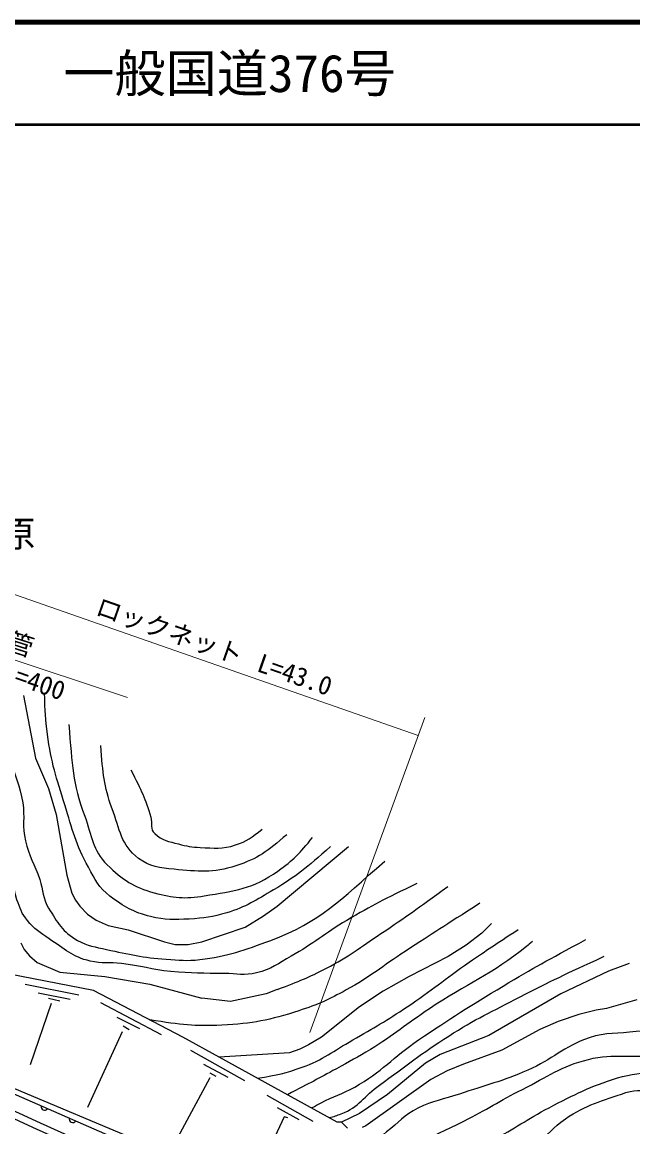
# Model space of a CAD drawing. Units: millimetres, scale not verified. Extents: x 40000 to 680000, y 20000 to 380000.
# Drawn here: x 212709 to 272386, y 272090 to 380000 of the extents above; entities that cross this region are included whole.
import ezdxf
from ezdxf.enums import TextEntityAlignment as Align

# ---------------------------------------------------------------- set-up
doc = ezdxf.new("R2010")
doc.units = ezdxf.units.MM
doc.header["$LTSCALE"] = 1000
doc.linetypes.add('CHAIN', pattern=[18.5, 12, -1.5, 3.5, -1.5])
for name, color, linetype, lineweight in [('M-BGD', 7, 'Continuous', 25), ('M-BMK', 2, 'CHAIN', 13), ('M-STR-HTXT', 7, 'Continuous', 13), ('M-TTL', 2, 'Continuous', 140), ('M-TTL-LINE', 7, 'Continuous', 50)]:
    doc.layers.add(name, color=color, linetype=linetype, lineweight=lineweight)
doc.layers.add('M-BMK-HTXT', color=7, linetype='Continuous')
doc.layers.add('M-TTL-TXT', color=7, linetype='Continuous')
doc.styles.add('ＭＳ ゴシック', font='')
doc.styles.get('ＭＳ ゴシック').set_extended_font_data('MS Gothic')

msp = doc.modelspace()

# ---------------------------------------------------------------- linework, layer by layer
at = {"layer": 'M-BGD'}
for p, q in [((212836, 314212), (214021, 308116)), ((214021, 308116), (215291, 305153)), ((215291, 305153), (216053, 302613)), ((216053, 302613), (217069, 296686)), ((237643, 293638), (244586, 299480)), ((217069, 296686), (217577, 294908)), ((217577, 294908), (217916, 294231)), ((217916, 294231), (218339, 293638)), ((218339, 293638), (219101, 292876)), ((236289, 292707), (237643, 293638)), ((219101, 292876), (219948, 292284)), ((234511, 291606), (236289, 292707)), ((219948, 292284), (221133, 291776)), ((221133, 291776), (223081, 291352)), ((230277, 290167), (234511, 291606)), ((258556, 291945), (257625, 291014)), ((223081, 291352), (226637, 290167)), ((257625, 291014), (256101, 289828)), ((212582, 290082), (212921, 289405)), ((212921, 289405), (213429, 288812)), ((226637, 290167), (227653, 289913)), ((227653, 289913), (228923, 289913)), ((228923, 289913), (230277, 290167)), ((256101, 289828), (254323, 288728)), ((219694, 285426), (202083, 288812)), ((213429, 288812), (214191, 288135)), ((214191, 288135), (216392, 287204)), ((254323, 288728), (250513, 286780)), ((216392, 287204), (220795, 286780)), ((269986, 287288), (265329, 285087)), ((272018, 288050), (269986, 287288)), ((213005, 286018), (218255, 285002)), ((220795, 286780), (225197, 286018)), ((225197, 286018), (230277, 284664)), ((250513, 286780), (247973, 285341)), ((214275, 285172), (217408, 284579)), ((228415, 280854), (219694, 285426)), ((236543, 285087), (233071, 284325)), ((237643, 285510), (236543, 285087)), ((247973, 285341), (245687, 283817)), ((265329, 285087), (258302, 281023)), ((215545, 284156), (213513, 278144)), ((215291, 284664), (216392, 284410)), ((220371, 284240), (226298, 281108)), ((233071, 284325), (230277, 284664)), ((245687, 283817), (241961, 280854)), ((272780, 284494), (269817, 283648)), ((221980, 282801), (224181, 281700)), ((267107, 283055), (265075, 282378)), ((268801, 283478), (267107, 283055)), ((269817, 283648), (268801, 283478)), ((222573, 281954), (223165, 281616)), ((265075, 282378), (263297, 281616)), ((222488, 281362), (219101, 273996)), ((231971, 278906), (228415, 280854)), ((241961, 280854), (240691, 280092)), ((258302, 281023), (253561, 279160)), ((263297, 281616), (259572, 279584)), ((229177, 279584), (234426, 276620)), ((239845, 279668), (238829, 279330)), ((240691, 280092), (239845, 279668)), ((259572, 279584), (255847, 278229)), ((238829, 279330), (231971, 278906)), ((243485, 272556), (231971, 278906)), ((253561, 279160), (252121, 278314)), ((230447, 278229), (232817, 276959)), ((231039, 277382), (231632, 277044)), ((252121, 278314), (248396, 275266)), ((254238, 277552), (252629, 276705)), ((255847, 278229), (254238, 277552)), ((231039, 276874), (227907, 271032)), ((252629, 276705), (246302, 272185)), ((236627, 275181), (241115, 272641)), ((248396, 275266), (245687, 273403)), ((238321, 273064), (235781, 267646)), ((237643, 273996), (239760, 272810)), ((238659, 272980), (238321, 273064)), ((245687, 273403), (243909, 272556)), ((243909, 272556), (243485, 272556)), ((243909, 272556), (244501, 271964)), ((246302, 272185), (245941, 272048))]:
    msp.add_line(p, q, dxfattribs=at)
for points in [[(190706, 286016), (211087, 275682), (222336, 270762), (229624, 268037), (240459, 264662), (251009, 262087), (260555, 260303), (269820, 259185), (277388, 258626)], [(190948, 286376), (211966, 275851), (224048, 270756), (229981, 268584), (236452, 266461), (242723, 264598), (247520, 263369)]]:
    msp.add_lwpolyline(points, dxfattribs=at)
for centre, radius, start, end in [((343301, 554961), 311152, 241.02876, 249.75533), ((368989, 610205), 371394, 241.67548, 249.03533), ((214909, 274070), 354, 165.17234, 327.57752), ((217658, 272867), 354, 165.17234, 327.57752)]:
    msp.add_arc(centre, radius, start, end, dxfattribs=at)
for points, knots in [([(251291, 295880), (247984, 294248), (247032, 293800), (244422, 292252), (242258, 290969), (241206, 289986), (239004, 288770), (237717, 288059), (237049, 287464), (235618, 287125), (234423, 286842), (233702, 287066), (232474, 287077), (230432, 287094), (229282, 287072), (227250, 287270), (225346, 287456), (224314, 287824), (222413, 288044), (221227, 288181), (220528, 288011), (219366, 288286), (217630, 288696), (216830, 289466), (215351, 290463), (214450, 291069), (213901, 291404), (213223, 292252), (212668, 292945), (212492, 293444), (212207, 294284), (211649, 295926), (212009, 296994), (211626, 298686), (211371, 299812), (211137, 300420), (210852, 301540), (210198, 304116), (209767, 305549), (209304, 308166), (208818, 310920), (208747, 311919), (208482, 315277)], [0, 0, 0, 0, 1, 1, 1, 2, 2, 2, 3, 3, 3, 4, 4, 4, 5, 5, 5, 6, 6, 6, 7, 7, 7, 8, 8, 8, 9, 9, 9, 10, 10, 10, 11, 11, 11, 12, 12, 12, 13, 13, 13, 14, 14, 14, 14]), ([(210465, 314551), (210889, 311452), (210974, 310537), (211578, 308021), (211982, 306339), (212488, 305463), (212767, 303755), (213002, 302320), (212691, 301455), (213029, 300040), (213394, 298511), (213919, 297753), (214432, 296267), (214806, 295182), (214695, 294435), (215302, 293462), (216178, 292059), (216670, 291092), (218124, 290307), (219145, 289755), (219827, 289670), (220962, 289425), (223215, 288938), (224487, 288618), (226788, 288479), (228071, 288402), (228802, 288277), (230077, 288436), (232857, 288783), (234381, 289313), (237000, 290307), (241952, 292187), (243623, 294124), (248136, 298046)], [0, 0, 0, 0, 1, 1, 1, 2, 2, 2, 3, 3, 3, 4, 4, 4, 5, 5, 5, 6, 6, 6, 7, 7, 7, 8, 8, 8, 9, 9, 9, 10, 10, 10, 11, 11, 11, 11]), ([(242847, 299465), (240400, 297366), (239623, 296615), (237258, 295235), (235545, 294236), (234596, 293579), (232700, 292999), (231316, 292576), (230490, 292477), (229045, 292397), (227567, 292316), (226696, 292267), (225262, 292634), (223577, 293065), (222669, 293582), (221284, 294633), (220194, 295461), (219864, 296253), (219199, 297450), (217960, 299680), (217633, 301118), (216877, 303555), (216060, 306189), (215545, 307677), (215200, 310413), (215001, 311992), (214939, 312588), (214899, 314476)], [0, 0, 0, 0, 1, 1, 1, 2, 2, 2, 3, 3, 3, 4, 4, 4, 5, 5, 5, 6, 6, 6, 7, 7, 7, 8, 8, 8, 9, 9, 9, 9]), ([(217264, 311402), (217638, 307312), (217607, 305774), (218834, 302437), (219539, 300519), (219578, 299128), (221026, 297686), (222507, 296212), (223612, 295507), (225627, 294956), (227469, 294451), (228623, 294344), (230507, 294655), (233436, 295138), (235302, 295346), (237709, 297084), (239202, 298162), (239846, 298775), (241084, 300373)], [0, 0, 0, 0, 1, 1, 1, 2, 2, 2, 3, 3, 3, 4, 4, 4, 5, 5, 5, 6, 6, 6, 6]), ([(238569, 300631), (236683, 299040), (235768, 298290), (233603, 297595), (231351, 296871), (229911, 297026), (227557, 297256), (226141, 297394), (225204, 297456), (224074, 298320), (222375, 299619), (222245, 301149), (221510, 303157), (220666, 305465), (220621, 306559), (220398, 309349)], [0, 0, 0, 0, 1, 1, 1, 2, 2, 2, 3, 3, 3, 4, 4, 4, 5, 5, 5, 5]), ([(223348, 306979), (224354, 304869), (224761, 304229), (225283, 302335), (225453, 301716), (225196, 301171), (225670, 300739), (226401, 300071), (227033, 299970), (227992, 299723), (228807, 299512), (229279, 299412), (230120, 299384), (231464, 299340), (232281, 299194), (233555, 299626), (234678, 300008), (235158, 300360), (236167, 301174)], [0, 0, 0, 0, 1, 1, 1, 2, 2, 2, 3, 3, 3, 4, 4, 4, 5, 5, 5, 6, 6, 6, 6]), ([(237643, 285510), (239921, 286364), (240629, 286656), (242446, 287593), (244636, 288721), (245714, 289617), (247767, 290979), (250367, 292702), (251193, 293320), (254297, 295574)], [0, 0, 0, 0, 1, 1, 1, 2, 2, 2, 3, 3, 3, 3]), ([(257442, 293929), (253884, 291659), (252980, 291085), (250137, 289237), (247884, 287772), (246740, 286753), (244381, 285464), (242644, 284515), (241622, 284040), (239738, 283433), (236902, 282518), (235216, 282171), (232240, 282030), (229481, 281899), (228341, 282053), (225188, 282545)], [0, 0, 0, 0, 1, 1, 1, 2, 2, 2, 3, 3, 3, 4, 4, 4, 5, 5, 5, 5]), ([(235708, 276845), (237715, 277170), (238423, 277324), (240076, 277918), (242137, 278659), (243107, 279496), (245010, 280579), (247125, 281783), (248305, 282471), (250331, 283820), (252754, 285432), (253979, 286524), (256377, 288173), (258230, 289447), (258840, 289853), (261166, 291365)], [0, 0, 0, 0, 1, 1, 1, 2, 2, 2, 3, 3, 3, 4, 4, 4, 5, 5, 5, 5]), ([(240982, 273937), (241425, 274183), (241548, 274244), (241914, 274436), (243173, 275094), (243962, 275295), (245204, 275983), (247851, 277450), (248938, 278881), (251444, 280579), (254615, 282728), (256426, 283886), (259715, 285851), (262823, 287709), (263884, 288287), (267793, 290398)], [0, 0, 0, 0, 1, 1, 1, 2, 2, 2, 3, 3, 3, 4, 4, 4, 5, 5, 5, 5]), ([(262569, 290205), (262306, 289967), (262217, 289908), (261988, 289721), (258579, 286936), (256166, 286076), (252508, 283626), (250239, 282107), (249068, 281104), (246752, 279660), (245481, 278867), (244725, 278497), (243414, 277773), (241561, 276750), (240950, 276442), (238625, 275237)], [0, 0, 0, 0, 1, 1, 1, 2, 2, 2, 3, 3, 3, 4, 4, 4, 5, 5, 5, 5]), ([(242686, 272997), (243234, 273103), (243434, 273197), (243898, 273371), (245603, 274011), (246147, 275108), (247622, 276177), (250246, 278078), (251667, 279218), (254394, 280966), (257007, 282640), (258605, 283358), (261360, 284787), (264525, 286430), (265608, 286918), (269583, 288753)], [0, 0, 0, 0, 1, 1, 1, 2, 2, 2, 3, 3, 3, 4, 4, 4, 5, 5, 5, 5]), ([(247649, 266310), (252890, 268160), (254568, 268610), (258683, 270773), (260886, 271931), (261986, 272823), (264198, 273965), (266724, 275270), (268156, 276030), (270873, 276868), (273593, 277707), (275364, 277175), (278056, 278101), (279830, 278711), (280554, 279695), (282337, 280278), (284596, 281016), (285990, 280952), (288359, 281148), (291269, 281390), (292948, 280841), (295832, 281294), (297917, 281621), (299105, 281869), (301056, 282672), (303565, 283704), (304963, 284366), (307224, 285865), (308792, 286904), (309364, 287329), (311069, 288767)], [0, 0, 0, 0, 1, 1, 1, 2, 2, 2, 3, 3, 3, 4, 4, 4, 5, 5, 5, 6, 6, 6, 7, 7, 7, 8, 8, 8, 9, 9, 9, 10, 10, 10, 10]), ([(290624, 285822), (287122, 285192), (285881, 285109), (283079, 283935), (281652, 283338), (280984, 282701), (279523, 282194), (276990, 281314), (275364, 281731), (272703, 281396), (270907, 281169), (269823, 281371), (268108, 280791), (265598, 279942), (264537, 278685), (262110, 277623), (259580, 276516), (258045, 276198), (255434, 275301), (253849, 274756), (252878, 274655), (251371, 273922), (250026, 273268), (249511, 272511), (248324, 271600), (247432, 270916), (247152, 270700), (246044, 269843)], [0, 0, 0, 0, 1, 1, 1, 2, 2, 2, 3, 3, 3, 4, 4, 4, 5, 5, 5, 6, 6, 6, 7, 7, 7, 8, 8, 8, 9, 9, 9, 9]), ([(246279, 268577), (250879, 270371), (252237, 270830), (255878, 272659), (258144, 273798), (259320, 274615), (261586, 275755), (264059, 277000), (265356, 278011), (268043, 278681), (270633, 279327), (272217, 278764), (274864, 279117), (277277, 279439), (278668, 279597), (280958, 280423), (282902, 281123), (283710, 282178), (285674, 282817), (288163, 283627), (289428, 283495), (292350, 283398)], [0, 0, 0, 0, 1, 1, 1, 2, 2, 2, 3, 3, 3, 4, 4, 4, 5, 5, 5, 6, 6, 6, 7, 7, 7, 7]), ([(248735, 264513), (250318, 265160), (250715, 265323), (251984, 265843), (254455, 266856), (255851, 267393), (258305, 268445), (260095, 269212), (261213, 269431), (262863, 270466), (264116, 271251), (264554, 272054), (265786, 272873), (267884, 274268), (269308, 274660), (271704, 275437), (272829, 275802), (273563, 275522), (274708, 275819), (277096, 276437), (278302, 277220), (280685, 277861), (282607, 278378), (283767, 278242), (285737, 278527), (289142, 279020), (291069, 279190), (294444, 279860), (296374, 280244), (297024, 280375), (299365, 280938)], [0, 0, 0, 0, 1, 1, 1, 2, 2, 2, 3, 3, 3, 4, 4, 4, 5, 5, 5, 6, 6, 6, 7, 7, 7, 8, 8, 8, 9, 9, 9, 10, 10, 10, 10])]:
    msp.add_open_spline(points, degree=3, knots=knots, dxfattribs=at)
at = {"layer": 'M-BMK'}
msp.add_arc((276427, 400665), 148780, 264.27786, 302.62127, dxfattribs=at)
at = {"layer": 'M-STR-HTXT'}
for p, q in [((211419, 324282), (251403, 310325)), ((200489, 321482), (223010, 314031)), ((240808, 281323), (252041, 312073))]:
    msp.add_line(p, q, dxfattribs=at)
at = {"layer": 'M-TTL'}
msp.add_line((680000, 380000), (40000, 380000), dxfattribs=at)
at = {"layer": 'M-TTL-LINE'}
msp.add_line((40000, 370000), (680000, 370000), dxfattribs=at)

# ---------------------------------------------------------------- texts
at = {"layer": 'M-BMK-HTXT', "style": 'ＭＳ ゴシック'}
msp.add_text('字十石原', height=2566, dxfattribs=at).set_placement((200002, 327980), align=Align.BOTTOM_LEFT)
at = {"layer": 'M-STR-HTXT', "style": 'ＭＳ ゴシック'}
for s, rotation, p in [('ヒューム管', 342.501, (201400, 321220)), ('ロックネット', 340.758, (219556, 321630)), ('L=14.0\u3000φ=400', 340.76, (200418, 318769)), ('L=43.0', 340.758, (235352, 316116))]:
    msp.add_text(s, height=1833, rotation=rotation, dxfattribs=at).set_placement(p, align=Align.BOTTOM_LEFT)
at = {"layer": 'M-TTL-TXT', "style": 'ＭＳ ゴシック'}
msp.add_text('一般国道376号', height=3666, dxfattribs=at).set_placement((216734, 375000), align=Align.MIDDLE_LEFT)

doc.saveas('drawing.dxf')
